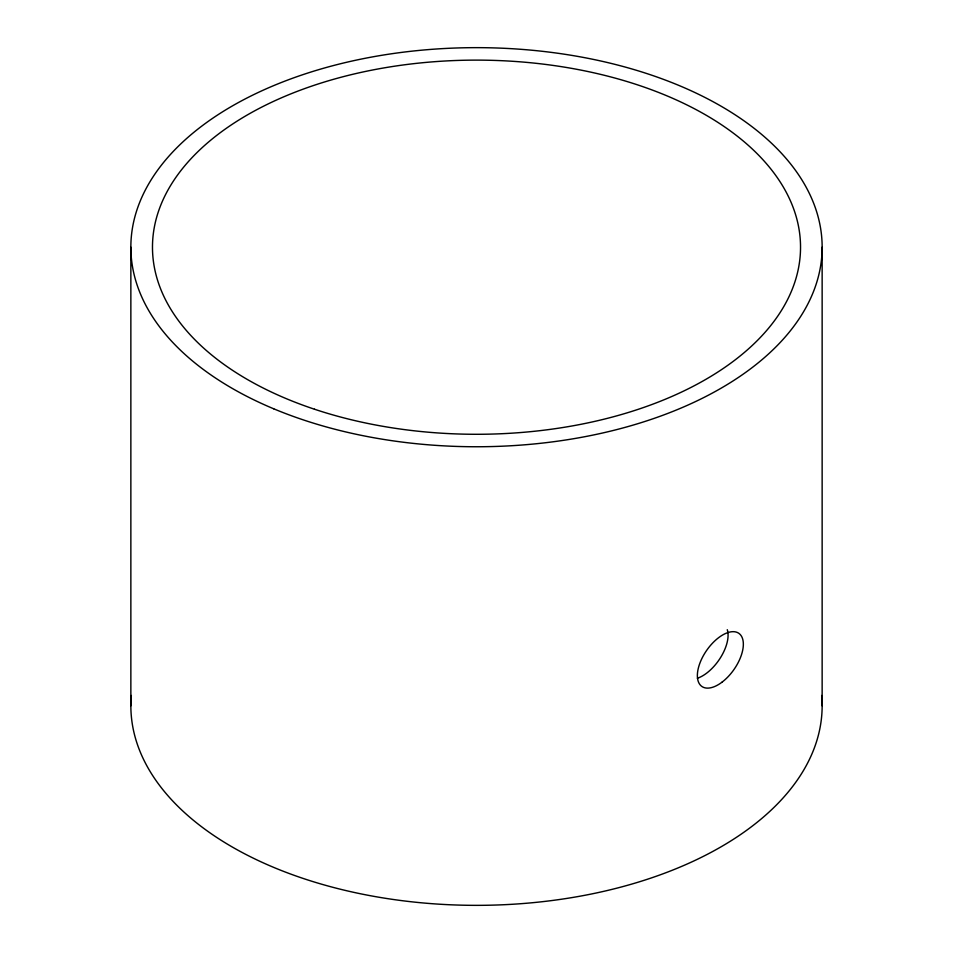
<?xml version="1.0" encoding="UTF-8"?>
<svg xmlns="http://www.w3.org/2000/svg" width="953" height="953" viewBox="0 0 953 953"><rect width="100%" height="100%" fill="white"/><g stroke="black" fill="none" stroke-linecap="round" stroke-linejoin="round"><path stroke-width="1.43" d="M822.141 247.196L822.141 705.804M130.859 247.196L130.859 705.804M821.677 695.476A345.641 199.546 0 0 1 476.5 905.35A345.641 199.546 0 0 1 131.323 695.476M727.27 629.695A32.366 16.535 -54.8 0 1 720.718 657.32A32.366 16.535 -54.8 0 1 697.405 678.25M273.69 408.789A345.641 199.546 0 0 0 820.295 267.817A345.641 199.546 0 0 0 335.516 65.007A345.641 199.546 0 0 0 273.69 408.789M314.478 409.218A324.032 187.086 0 0 0 800.532 247.196A324.032 187.086 0 0 0 314.478 85.186A324.032 187.086 0 0 0 314.478 409.218M721.945 682.229A32.366 16.677 -55.2 0 0 739.445 633.793A32.366 16.677 -55.2 0 0 699.693 663.693A32.366 16.677 -55.2 0 0 721.945 682.229"/></g></svg>
